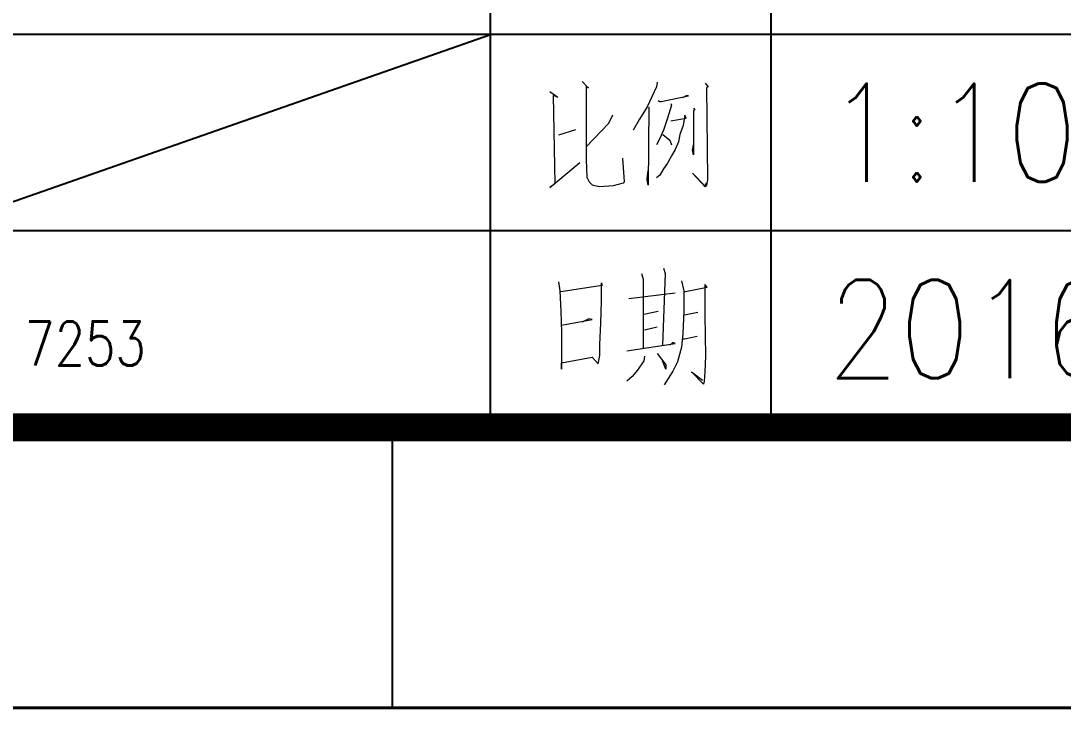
# Model space of a CAD drawing. Extents: x -93062 to 326984, y -142534 to 91021.
# Drawn here: x 107126 to 110839, y 6891 to 9345 of the extents above; entities that cross this region are included whole.
import ezdxf
from ezdxf.enums import TextEntityAlignment as Align

# ---------------------------------------------------------------- set-up
doc = ezdxf.new("R2010")
doc.units = 0
doc.header["$LTSCALE"] = 1000
doc.header["$MEASUREMENT"] = 0
doc.layers.get('0').update_dxf_attribs({"color": 8})
doc.styles.add('HZTXT', font='geditxt.shx', dxfattribs={"width": 0.8, "bigfont": 'hztxt1.shx'})
doc.styles.get("Standard").update_dxf_attribs({"font": 'gbenor.shx', "bigfont": 'gbcbig.shx'})
doc.styles.add('TK', font='GEDITXT.SHX', dxfattribs={"width": 0.85, "height": 3.5, "bigfont": 'DXT.SHX'})

# ---------------------------------------------------------------- blocks, each defined once
blk = doc.blocks.new('GEDI_WK_A1_V')
at = {"color": 3}
blk.add_line((445.5, 10), (445.5, 0), dxfattribs=at)
for points, const_width in [([(0, 841), (0, 0), (594, 0), (594, 841)], 0.1), ([(10, 816), (10, 10), (584, 10), (584, 816)], 1)]:
    blk.add_lwpolyline(points, close=True, dxfattribs=dict(at, const_width=const_width))
blk = doc.blocks.new('GEDI_TQ_2012')
at = {"color": 2}
for p, q in [((-135, 0), (-135, 28)), ((-125, 0), (-125, 28)), ((0, 14), (-170, 14)), ((0, 7), (-180, 7))]:
    blk.add_line(p, q, dxfattribs=at)
at = {"color": 7}
blk.add_line((0, 0), (-180, 0), dxfattribs=at)
at = {"color": 7, "lineweight": 0}
for points in [[(-131.732, 12.325), (-131.504, 12.09), (-131.591, 12.16), (-131.591, 11.47), (-131.591, 10.78), (-131.591, 10.161), (-131.591, 9.698), (-131.591, 9.666), (-131.591, 9.533), (-131.567, 8.914), (-131.481, 8.749), (-131.371, 8.647), (-131.12, 8.584), (-130.618, 8.616), (-130.258, 8.718), (-130.226, 8.749), (-130.281, 9.596)], [(-129.055, 12.306), (-129.079, 12.142), (-129.416, 11.42), (-129.69, 10.989), (-129.918, 10.597)], [(-127.354, 12.267), (-127.244, 12.142), (-127.299, 12.11), (-127.267, 8.856), (-127.267, 8.824), (-127.299, 8.628), (-127.354, 8.566), (-127.801, 9.06), (-127.354, 8.597), (-127.299, 8.73)], [(-132.877, 11.964), (-132.594, 11.768), (-132.759, 11.831), (-132.704, 8.678), (-132.877, 8.553), (-131.818, 9.439)], [(-128.577, 11.546), (-128.553, 11.483), (-128.695, 11.02), (-128.828, 10.597), (-128.969, 10.299), (-129.079, 10.071)], [(-129.024, 11.648), (-128.969, 11.616), (-128.914, 11.616), (-127.942, 11.812), (-128.02, 11.812), (-128.161, 11.749)], [(-131.591, 9.996), (-130.783, 10.843), (-130.642, 11.141)], [(-129.361, 11.42), (-129.385, 8.628), (-129.416, 8.824), (-129.416, 8.856), (-129.385, 9.154)], [(-127.769, 11.381), (-127.714, 11.318), (-127.769, 11.287), (-127.769, 9.711), (-127.801, 9.875), (-127.769, 10.071)], [(-128.577, 10.926), (-128.02, 11.02), (-128.075, 11.122), (-128.138, 10.761), (-128.248, 10.432), (-128.302, 10.173), (-128.412, 9.907), (-128.553, 9.679), (-128.695, 9.42), (-128.828, 9.216), (-128.969, 8.989), (-129.079, 8.895)], [(-132.563, 10.419), (-131.951, 10.615)], [(-128.859, 10.432), (-128.608, 10.236), (-128.553, 10.071)], [(-128.839, 5.674), (-128.777, 5.478), (-128.863, 2.922)], [(-129.616, 5.478), (-129.561, 5.282), (-129.561, 2.827)], [(-128.196, 5.219), (-128.11, 4.858), (-128.11, 4.137), (-128.142, 3.345), (-128.196, 2.859), (-128.338, 2.333), (-128.502, 2.004), (-128.808, 1.51)], [(-132.575, 5.188), (-132.521, 4.858), (-132.489, 4.137), (-132.466, 3.384), (-132.466, 3.282), (-132.466, 2.757), (-132.466, 2.067), (-132.466, 2.302), (-131.376, 2.498), (-131.156, 2.263), (-131.101, 2.561), (-131.101, 2.953), (-131.07, 3.706), (-131.046, 4.498), (-131.046, 5.149), (-131.015, 5.055), (-132.489, 4.827)], [(-128.11, 4.827), (-127.279, 4.992), (-127.357, 5.086), (-127.357, 4.066), (-127.357, 4.004), (-127.334, 2.529), (-127.357, 1.973), (-127.389, 1.643), (-127.412, 1.541), (-127.836, 1.973), (-127.444, 1.675)], [(-130.063, 4.592), (-128.416, 4.788)], [(-129.53, 4.035), (-129.028, 4.137)], [(-128.087, 4.004), (-127.608, 4.106)], [(-132.466, 3.643), (-131.376, 3.839), (-131.493, 3.87), (-131.736, 3.745)], [(-129.506, 3.478), (-129.059, 3.58)], [(-130.141, 2.725), (-128.416, 2.984), (-128.502, 3.023), (-128.612, 2.922)], [(-128.142, 3.149), (-128.087, 3.149), (-127.64, 3.251)], [(-129.059, 2.624), (-128.753, 2.231), (-128.753, 2.067), (-128.863, 2.365)], [(-129.506, 2.529), (-129.53, 2.365), (-129.757, 2.035), (-129.953, 1.808), (-130.141, 1.643)]]:
    blk.add_lwpolyline(points, dxfattribs=at)
blk.add_text('445566', height=0.0001).set_placement((-132.466, 2.302))
blk = doc.blocks.new('A$C711966D6')
for name, p in [('GEDI_WK_A1_V', (0, 0)), ('GEDI_TQ_2012', (584, 10))]:
    blk.add_blockref(name, p)
at = {"style": 'TK', "width": 0.85}
for tag, height, p in [('PROJECTNAME', 4.75, (529, 44)), ('PHASE', 4, (571, 44)), ('DRAWINGNAME', 4.75, (539, 31))]:
    blk.add_attdef(tag, text='', height=height, dxfattribs=at).set_placement(p, align=Align.MIDDLE_CENTER)
for tag, p, height in [('APPROVE', (416, 32.75), 3.5), ('DESIGN', (461, 32.75), 3.5), ('REVIEW1', (416, 25.75), 3.5), ('DRAW', (461, 25.75), 3.5), ('DRAWINGNUMBER', (511, 18.5), 4), ('REVIEW2', (416, 18.75), 3.5), ('PROPORTION', (461, 18.75), 3.5), ('CHECK', (416, 11.75), 3.5), ('DATE', (461, 11.75), 3.5), ('VERSION', (577, 11.75), 3.5)]:
    blk.add_attdef(tag, p, '', height=height, dxfattribs=at)
blk = doc.blocks.new('是飞洒发时')
blk.add_line((42900, 1700), (44900, 2400))
ref = blk.add_blockref('A$C711966D6', (0, 0), dxfattribs=dict(xscale=100, yscale=100, zscale=100))
ref.add_attrib('DATE', '2016.01', (46100, 1175), dxfattribs={"height": 350, "style": 'TK', "width": 0.85})
ref.add_attrib('PROPORTION', '1:100', (46100, 1875), dxfattribs={"height": 350, "style": 'TK', "width": 0.85})
at = {"style": 'HZTXT', "width": 0.8}
blk.add_text('7253', height=157.5, dxfattribs=at).set_placement((43240.5, 1220))

msp = doc.modelspace()

# ---------------------------------------------------------------- block references
msp.add_blockref('是飞洒发时', (63898.5, 6896))

doc.saveas('drawing.dxf')
